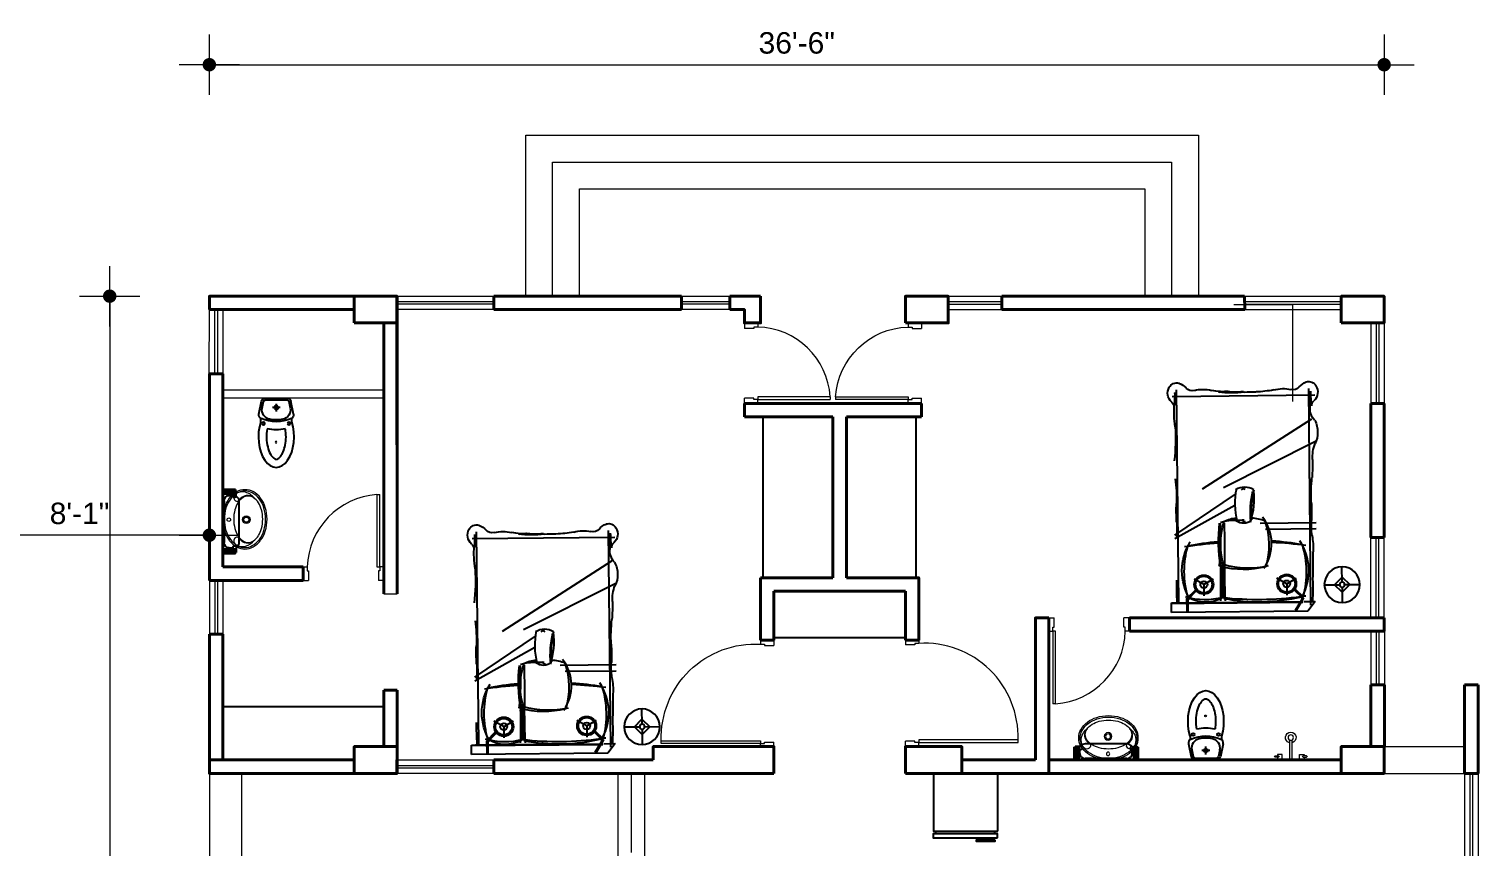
# Model space of a CAD drawing. Header units: feet. Extents: x -12602 to -9993, y 30446 to 32076.
# Drawn here: x -12004 to -11464, y 31141 to 31446 of the extents above; entities that cross this region are included whole.
import ezdxf

# ---------------------------------------------------------------- set-up
doc = ezdxf.new("R2010")
doc.units = ezdxf.units.FT
doc.layers.get('0').update_dxf_attribs({"lineweight": 30})
for name, color, linetype, lineweight in [('DIM', 140, 'Continuous', 20), ('Fixture-1', 22, 'Continuous', 18), ('Furniture', 28, 'Continuous', 25), ('GREEN', 72, 'Continuous', 18), ('LINE', 121, 'Continuous', 20), ('low wall', 126, 'Continuous', 20), ('RCC COL', 1, 'Continuous', 40), ('WALL', 7, 'Continuous', 30), ('WALL_1', 86, 'Continuous', 40)]:
    doc.layers.add(name, color=color, linetype=linetype, lineweight=lineweight)
doc.layers.add('FIXTURE', color=150, linetype='Continuous')
doc.layers.add('FUR', color=251, linetype='Continuous')
doc.styles.add('BABUL', font='arial.ttf', dxfattribs={"height": 8})
doc.dimstyles.new('GOURI', dxfattribs={"dimtxt": 8, "dimasz": 2, "dimexe": 0.18, "dimexo": 0.0625, "dimgap": 4, "dimtad": 1, "dimdec": 0, "dimlfac": -1, "dimzin": 3, "dimdsep": 46, "dimlunit": 4, "dimtxsty": 'BABUL', "dimblk": 'RANI', "dimcen": 0.09, "dimse1": 1, "dimse2": 1, "dimclrd": 256, "dimclre": 256, "dimclrt": 256, "dimadec": 0, "dimazin": 0, "dimtfac": 1, "dimtdec": 0, "dimtix": 1, "dimtmove": 0, "dimatfit": 0, "dimfxl": 1, "dimtolj": 1, "dimtzin": 0, "dimlwd": 15, "dimlwe": 5, "dimarcsym": 0})

# ---------------------------------------------------------------- blocks, each defined once
blk = doc.blocks.new('RANI')
at = {"layer": 'DIM'}
for p, q in [((0, 5.625), (0, -5.625)), ((-5.625, 0), (5.625, 0))]:
    blk.add_line(p, q, dxfattribs=at)
at = {"layer": 'DIM', "const_width": 1.25}
blk.add_lwpolyline([(-0.625, 0, 1), (0.625, 0, 1)], format="xyb", close=True, dxfattribs=at)
blk = doc.blocks.new('*D17')
at = {"layer": 'Defpoints', "color": 0, "transparency": 16777216}
for p in [(-11936.97, 31346.23), (-11974.12, 30758.13), (-11936.97, 30758.13)]:
    blk.add_point(p, dxfattribs=at)
at = {"layer": 'DIM', "lineweight": 15, "transparency": 16777216}
blk.add_line((-11974.12, 31344.23), (-11974.12, 30760.13), dxfattribs=at)
at = {"layer": 'DIM', "lineweight": 15, "transparency": 16777216, "xscale": 2, "yscale": 2, "zscale": 2}
for p, rotation in [((-11974.12, 31346.23), 90), ((-11974.12, 30758.13), 270)]:
    blk.add_blockref('RANI', p, dxfattribs=dict(at, rotation=rotation))
at = {"layer": 'DIM', "transparency": 16777216, "insert": (-11982.21, 31052.18), "char_height": 8, "attachment_point": 5, "rotation": 90, "style": 'BABUL'}
blk.add_mtext('\\A1;49\'-0"', dxfattribs=at)
blk = doc.blocks.new('*D19')
at = {"layer": 'Defpoints', "color": 0, "transparency": 16777216}
for p in [(-12033.76, 31257.07), (-12033.76, 31257.07), (-11936.97, 31257.07)]:
    blk.add_point(p, dxfattribs=at)
at = {"layer": 'LINE', "lineweight": 15, "transparency": 16777216}
blk.add_line((-11938.97, 31257.07), (-12031.76, 31257.07), dxfattribs=at)
at = {"layer": 'LINE', "lineweight": 15, "transparency": 16777216, "xscale": 2, "yscale": 2, "zscale": 2, "rotation": 180}
blk.add_blockref('RANI', (-12033.76, 31257.07), dxfattribs=at)
at = {"layer": 'LINE', "lineweight": 15, "transparency": 16777216, "xscale": 2, "yscale": 2, "zscale": 2}
blk.add_blockref('RANI', (-11936.97, 31257.07), dxfattribs=at)
at = {"layer": 'LINE', "transparency": 16777216, "insert": (-11985.37, 31265.16), "char_height": 8, "attachment_point": 5, "style": 'BABUL'}
blk.add_mtext('\\A1;8\'-1"', dxfattribs=at)
blk = doc.blocks.new('*D21')
at = {"layer": 'Defpoints', "color": 0, "transparency": 16777216}
for p in [(-11498.97, 31432.56), (-11936.97, 31346.23), (-11498.97, 31336.23)]:
    blk.add_point(p, dxfattribs=at)
at = {"layer": 'DIM', "lineweight": 15, "transparency": 16777216}
blk.add_line((-11934.97, 31432.56), (-11500.97, 31432.56), dxfattribs=at)
at = {"layer": 'DIM', "lineweight": 15, "transparency": 16777216, "xscale": 2, "yscale": 2, "zscale": 2, "rotation": 180}
blk.add_blockref('RANI', (-11936.97, 31432.56), dxfattribs=at)
at = {"layer": 'DIM', "lineweight": 15, "transparency": 16777216, "xscale": 2, "yscale": 2, "zscale": 2}
blk.add_blockref('RANI', (-11498.97, 31432.56), dxfattribs=at)
at = {"layer": 'DIM', "transparency": 16777216, "insert": (-11717.97, 31440.65), "char_height": 8, "attachment_point": 5, "style": 'BABUL'}
blk.add_mtext('\\A1;36\'-6"', dxfattribs=at)
blk = doc.blocks.new('A$C57130CE8')
at = {"color": 0}
for p, q in [((0, 30), (0, 28)), ((3.5, 28), (0, 28)), ((5, 28.5), (3.5, 28.5)), ((3.5, 28.5), (3.5, 28)), ((5, 30), (5, 28.5)), ((0, 0), (0, 2)), ((3.5, 2), (0, 2)), ((3.5, 1.5), (3.5, 2)), ((5, 1.5), (3.5, 1.5)), ((32, 2.5), (5, 2.5)), ((5, 2.5), (5, 1.5)), ((5, 0), (5, 1.5)), ((5, 1.5), (32, 1.5)), ((32, 2.5), (32, 1.5))]:
    blk.add_line(p, q, dxfattribs=at)
blk.add_arc((4.18, 0.63), 27.88, 3.8498, 88.312, dxfattribs=at)
blk = doc.blocks.new('A$C1EB656F2')
at = {"color": 0}
for p, q in [((38.5, 42), (37.5, 42)), ((37.5, 42), (37.5, 5)), ((38.5, 5), (38.5, 42)), ((0, 5), (1.5, 5)), ((1.5, 5), (1.5, 3.5)), ((1.5, 3.5), (2, 3.5)), ((2, 3.5), (2, 0)), ((37.5, 5), (38.5, 5)), ((38, 3.5), (38, 0)), ((38.5, 3.5), (38, 3.5)), ((40, 5), (38.5, 5)), ((38.5, 5), (38.5, 3.5)), ((0, 0), (2, 0)), ((40, 0), (38, 0))]:
    blk.add_line(p, q, dxfattribs=at)
blk.add_arc((36.4, 7.06), 34.96, 88.1894, 183.3802, dxfattribs=at)
blk = doc.blocks.new('A$C32F139EE')
at = {"layer": 'GREEN', "color": 0}
blk.add_blockref('A$C1EB656F2', (0, 0), dxfattribs=at)
blk = doc.blocks.new('Lamp - Table')
at = {"layer": 'Furniture', "linetype": 'Continuous'}
for p, q in [((0, 7), (0, 1)), ((-1, 0), (-7, 0)), ((1, 0), (7, 0)), ((0, -1), (0, -7))]:
    blk.add_line(p, q, dxfattribs=at)
blk.add_lwpolyline([(0, -3), (3, 0), (0, 3), (-3, 0)], close=True, dxfattribs=at)
for radius in [7, 1]:
    blk.add_circle((0, 0), radius, dxfattribs=at)
blk = doc.blocks.new('bd')
at = {"layer": 'Furniture'}
for p, q in [((-54328.1, 19673.9), (-54325.6, 19677.1)), ((-54326.64, 19675.1), (-54326.64, 19602.63)), ((-54325.6, 19677.1), (-54280.02, 19677.06)), ((-54321.8, 19676.7), (-54324.3, 19672.53)), ((-54321.4, 19676.7), (-54323.9, 19672.7)), ((-54285.6, 19676.66), (-54285.6, 19672.66)), ((-54285.2, 19676.66), (-54285.2, 19672.49)), ((-54280.02, 19677.06), (-54280.02, 19673.86)), ((-54324.3, 19673.9), (-54328.1, 19673.9)), ((-54324.3, 19672.53), (-54321.35, 19669.59)), ((-54280.02, 19674.08), (-54323.9, 19674.13)), ((-54281.4, 19673.86), (-54323.9, 19673.9)), ((-54280.02, 19673.86), (-54323.9, 19673.9)), ((-54323.9, 19672.7), (-54321.07, 19669.87)), ((-54318.61, 19667.68), (-54318.61, 19671.67)), ((-54318.61, 19667.68), (-54318.61, 19671.67)), ((-54290.89, 19667.63), (-54290.89, 19671.62)), ((-54290.89, 19667.63), (-54290.89, 19671.62)), ((-54285.6, 19672.66), (-54288.43, 19669.83)), ((-54285.2, 19672.49), (-54288.15, 19669.54)), ((-54282.49, 19673.86), (-54282.49, 19602.59)), ((-54318.43, 19668), (-54321.88, 19666)), ((-54318.43, 19668), (-54321.88, 19666)), ((-54318.8, 19668), (-54315.34, 19666)), ((-54318.8, 19668), (-54315.34, 19666)), ((-54290.7, 19667.95), (-54294.16, 19665.96)), ((-54290.7, 19667.95), (-54294.16, 19665.96)), ((-54291.07, 19667.95), (-54287.62, 19665.96)), ((-54291.07, 19667.95), (-54287.62, 19665.96)), ((-54281.39, 19651.16), (-54301.77, 19637.72)), ((-54281.39, 19652.36), (-54301.54, 19641.39)), ((-54311.66, 19649.51), (-54328.69, 19649.51)), ((-54309.93, 19647.48), (-54328.69, 19647.48)), ((-54297.81, 19635.46), (-54328.69, 19620.3)), ((-54290.78, 19635.85), (-54327.56, 19612.75)), ((-54280.98, 19604.78), (-54328.69, 19604.82))]:
    blk.add_line(p, q, dxfattribs=at)
at = {"layer": 'Furniture', "const_width": 0.107}
for points in [[(-54318.61, 19670.97), (-54318.61, 19671.62)], [(-54318.61, 19670.97), (-54318.61, 19671.62)], [(-54290.89, 19670.93), (-54290.89, 19671.57)], [(-54290.89, 19670.93), (-54290.89, 19671.57)], [(-54321.28, 19666.35), (-54321.84, 19666.03)], [(-54321.28, 19666.35), (-54321.84, 19666.03)], [(-54315.95, 19666.35), (-54315.38, 19666.03)], [(-54315.95, 19666.35), (-54315.38, 19666.03)], [(-54293.55, 19666.31), (-54294.12, 19665.98)], [(-54293.55, 19666.31), (-54294.12, 19665.98)], [(-54288.22, 19666.31), (-54287.66, 19665.98)], [(-54288.22, 19666.31), (-54287.66, 19665.98)]]:
    blk.add_lwpolyline(points, dxfattribs=at)
at = {"layer": 'Furniture'}
for centre, radius in [((-54318.61, 19667.89), 3.2), ((-54318.61, 19667.89), 2.77), ((-54318.61, 19667.89), 2.77), ((-54290.89, 19667.85), 3.2), ((-54290.89, 19667.85), 2.77), ((-54290.89, 19667.85), 2.77), ((-54318.61, 19667.89), 1.17), ((-54318.61, 19667.89), 1.17), ((-54290.89, 19667.85), 1.17), ((-54290.89, 19667.85), 1.17)]:
    blk.add_circle(centre, radius, dxfattribs=at)
for centre, radius, start, end in [((-54284.01, 19639.22), 24.02, 160.7609, 186.7163), ((-54336.9, 19643.65), 29.92, 345.7922, 5.1008), ((-54336.51, 19644.22), 29.92, 345.7922, 5.1008), ((-54304.43, 19643.12), 4.25, 52.5249, 128.1193), ((-54304.91, 19645.6), 1.34, 25.6644, 97.9411), ((-54300.22, 19280.88), 365.51, 89.8562, 90.6822), ((-54325.11, 19641.04), 23.58, 347.452, 13.8992), ((-54304.8, 19641.33), 5.91, 238.3466, 300.0372), ((-54304.37, 19637.07), 1.09, 230.3987, 310.8105)]:
    blk.add_arc(centre, radius, start, end, dxfattribs=at)
at = {"layer": 'Furniture', "extrusion": (0, 0, -1)}
for centre, major_axis, ratio, start_param, end_param in [((-54197.95, 19668.45), (-129.36, 0), 0.909091, -0.017655, 0.044623), ((-54230.91, 19663.98), (-2.55, 72.16), 0.917096, -1.564914, -1.419283), ((-54291.18, 19602.7), (0.34, -70.27), 0.550992, 2.994676, 3.318334), ((-54291.87, 19616.54), (-0.38, -57.25), 0.436171, 2.930942, 3.382652), ((-54003.87, 19663.76), (0.61, 326.8), 0.895379, 4.705786, 4.739949), ((-54300.72, 19663.26), (-1.04, -17.52), 0.974542, 4.084557, 5.242123), ((-54313.53, 19664.1), (5.01, -29.82), 0.962214, 4.604968, 5.184519), ((-54411.17, 19668.4), (129.36, 0), 0.909091, -0.044623, 0.017655), ((-53385.96, 19643.85), (-941.65, 0), 0.909091, 0.015632, 0.026313), ((-54230.59, 19641.55), (67.28, -20.12), 0.025328, 2.977642, 3.305549), ((-54005.33, 19653.58), (-206.91, 206.91), 1, 5.476588, 5.527445), ((-54325.71, 19654.6), (29.12, 0), 0.909091, -0.280538, 0.299165), ((-54289.81, 19717.76), (-7.19, -56.92), 0.081029, -0.185951, 0.185979), ((-54230.37, 19653.8), (66.23, 0), 0.909091, 3.034778, 3.273423), ((-54301.88, 19655.62), (-25.69, 0), 0.909091, -0.166385, 0.069173), ((-54362.48, 19648.61), (35.44, 0), 0.909091, -0.09759, 0.056165), ((-54302.54, 19760.14), (-120.03, -4.23), 0.885695, 4.593133, 4.687946), ((-54301.66, 19711.97), (-73.57, -3.02), 0.798014, 4.526421, 4.665729), ((-54246.64, 19648.57), (-35.44, 0), 0.909091, -0.056165, 0.09759), ((-54260.62, 19643.72), (66.56, 0), 0.909091, 3.090587, 3.192598), ((-54312.02, 19752.14), (12.6, -105.63), 0.406267, -0.063191, 0.063191), ((-54315.06, 19702.82), (15.25, -56.8), 0.384199, -0.091435, 0.097241), ((-54348.5, 19643.67), (66.56, 0), 0.909091, -0.051006, 0.051006), ((-54384.66, 19638.48), (-57.62, 0), 0.909091, 3.100436, 3.258003), ((-54224.46, 19638.43), (-57.62, 0), 0.909091, -0.11641, 0.041157), ((-54227.56, 19625.99), (100.13, 0), 0.909091, 3.145965, 3.211951), ((-54343.3, 19625.81), (-15.63, 0), 0.909091, 3.100961, 3.480076), ((-54198.33, 19618.14), (-83.6, 0), 0.909091, -0.04191, 0.108229), ((-54321.03, 19617.61), (-8.45, 0), 0.909091, -0.046237, 0.470419), ((-54320.23, 19616.96), (9.24, 0), 0.909091, 2.68558, 3.177142), ((-54333.38, 19609.51), (6.37, 0), 0.909091, -0.703767, 0.155691), ((-54327.58, 19610.01), (46.05, 0), 0.909091, -0.118524, 0.06202), ((-54330.01, 19608.33), (-2.41, 0), 0.909091, 3.116383, 3.948694), ((-54380.7, 19602.21), (-53.21, -5.17), 0.858987, 3.119458, 3.225451), ((-54349.62, 19606.82), (22.61, 0), 0.909091, -0.087346, 0.161095), ((-54268.4, 19604.88), (13.51, 0), 0.909091, 3.027898, 3.349516), ((-54228.42, 19602.16), (53.21, -5.17), 0.858987, 3.057735, 3.163727), ((-54279.11, 19608.29), (2.41, 0), 0.909091, 2.334491, 3.166802), ((-54325, 19603.79), (4.66, 0), 0.909091, 2.640312, 3.913305), ((-54328.27, 19605.49), (-6.09, 0), 0.909091, 3.805586, 4.29864), ((-54321.52, 19600.87), (2.36, 0), 0.909091, 3.737371, 5.057422), ((-54318.03, 19612.01), (-10.38, 0), 0.909091, 4.412528, 4.974211), ((-54307.45, 19566.31), (41.05, 0), 0.909091, 4.528157, 4.67386), ((-54337.89, 19580.04), (-28.97, -23.58), 0.018349, 3.067731, 3.215453), ((-54307.89, 19636.01), (35.76, 0), 0.909091, 1.493023, 1.60089), ((-54301.34, 19560.38), (-0.83, -43.44), 0.893463, 3.022971, 3.246326), ((-54302.03, 19580.31), (25.64, 0), 0.909091, 4.600851, 4.787879), ((-54302.24, 19561.21), (0.26, -42.36), 0.899888, 3.078915, 3.173409), ((-54298.58, 19646.7), (-0.5, -43.45), 0.453266, -0.111224, 0.112131), ((-54301.67, 19566.26), (-41.05, 0), 0.909091, 1.609325, 1.755028), ((-54302.76, 19598.56), (-6.01, -4.84), 0.211323, 3.035973, 3.249879), ((-54290.59, 19598.56), (6.01, -4.84), 0.211323, 3.033306, 3.247212), ((-54291.09, 19611.97), (10.38, 0), 0.909091, 1.308974, 1.870658), ((-54287.6, 19600.83), (-2.36, 0), 0.909091, 1.225764, 2.545814), ((-54280.85, 19605.44), (6.09, 0), 0.909091, 1.984545, 2.477599), ((-54284.13, 19603.74), (-4.66, 0), 0.909091, 2.36988, 3.642873), ((-54326.62, 19602.78), (-2.72, 0), 0.909091, 4.414668, 5.852872), ((-54282.51, 19602.74), (-2.72, 0), 0.909091, 3.571906, 5.01011)]:
    blk.add_ellipse(centre, major_axis=major_axis, ratio=ratio, start_param=start_param, end_param=end_param, dxfattribs=at)
at = {"layer": 'Furniture'}
for centre, major_axis, ratio, start_param, end_param in [((-54308.94, 19663.3), (-1.04, 17.52), 0.974542, 0.991977, 2.100531), ((-54296.14, 19664.14), (5.01, 29.82), 0.962214, 1.463375, 2.042926), ((-54310.34, 19602.71), (111.28, 4.71), 0.630179, 1.665643, 1.675911), ((-54311.03, 19616.52), (76.99, 8.99), 0.734805, 1.653007, 1.655556), ((-54308.94, 19663.3), (-1.04, 17.52), 0.974542, 0.942965, 0.968169), ((-54313.69, 19616.52), (50.5, 32.86), 0.929027, 0.750366, 1.193217), ((-54313.3, 19602.71), (84.99, 8.56), 0.82079, 1.297314, 1.606057), ((-54590.42, 19663.76), (-0.61, 326.8), 0.895379, 4.705786, 4.739949), ((-54363.38, 19663.98), (2.55, 72.16), 0.917096, -1.564914, -1.419283), ((-54296.59, 19654.2), (-17.1, 0), 0.909091, -0.567058, 0.590508), ((-54283.79, 19654.64), (29.12, 0), 0.909091, 2.861055, 3.440757), ((-54307.94, 19592.2), (3.14, 70.16), 0.663867, -0.160382, 0.167526), ((-54305.14, 19605.47), (1.15, 57.36), 0.722935, -0.183652, 0.188278), ((-54589.13, 19653.58), (-206.91, 206.91), 1, 3.905833, 3.956649), ((-54362.09, 19653.8), (66.23, 0), 0.909091, -0.106664, 0.13183), ((-54307.13, 19760.18), (-120.03, 4.23), 0.885695, 1.451541, 1.546354), ((-54308, 19712.01), (-73.57, 3.02), 0.798014, 1.384828, 1.524136), ((-54295.55, 19703.29), (14.02, 57.13), 0.481165, 3.065403, 3.229166)]:
    blk.add_ellipse(centre, major_axis=major_axis, ratio=ratio, start_param=start_param, end_param=end_param, dxfattribs=at)
at = {"layer": 'Furniture', "xscale": -0.8499999999985448, "yscale": 0.8499999999985448, "zscale": 0.85, "rotation": 270}
blk.add_blockref('Lamp - Table', (-54337.12, 19668.36), dxfattribs=at)
blk = doc.blocks.new('ghggjhgjhhhhh')
at = {"layer": 'Fixture-1', "linetype": 'Continuous'}
for major_axis, start_param, end_param in [((4.4, -4.4), 2.356194, 2.864561), ((-4.4, -4.4), 3.418624, 3.926991)]:
    blk.add_ellipse((1.48, 5.08), major_axis=major_axis, ratio=1, start_param=start_param, end_param=end_param, dxfattribs=at)
at = {"layer": 'Fixture-1', "linetype": 'Continuous', "extrusion": (0, 0, -1)}
for centre, major_axis, start_param, end_param in [((4.86, 1.19), (8.13, 8.13), 4.225689, 4.566231), ((4.86, 1.19), (7.73, 7.73), 4.225689, 4.566231), ((4.51, 1.25), (6.73, 6.73), 4.180478, 4.485897), ((2.79, 2.72), (6.31, 6.31), 4.566231, 4.989421), ((2.79, 2.72), (5.91, 5.91), 4.566231, 4.989421), ((1.9, 2.89), (-4.56, 4.56), 6.056693, 6.483617), ((2.57, 4.78), (3.97, 3.97), 4.533865, 5.257317), ((0.51, 5.52), (-2.51, 2.51), 6.262957, 8.154579), ((0.26, 5.36), (2.46, 2.46), -1.370365, -0.785398), ((1.48, 5.08), (-4, 4), 0.277032, 0.785398), ((0.26, 5.36), (-2.46, 2.46), 0.785398, 1.370365), ((2.37, 5.83), (-3.22, 3.22), 0.531261, 1.440514), ((1.48, 5.08), (4, 4), -0.785398, -0.277032), ((-1.37, 2.89), (4.56, 4.56), -0.200432, 0.226492), ((4.4, 8.11), (0.847, 0.847), 1.399731, 3.037142), ((-3.98, 1.25), (-6.73, 6.73), 1.797289, 2.102707), ((0.16, 2.72), (5.91, 5.91), -0.277032, 0.146158), ((0.16, 2.72), (6.31, 6.31), -0.277032, 0.146158), ((4.14, 8.29), (-1.08, 1.08), 1.505156, 2.970527), ((-1.91, 1.19), (-7.73, 7.73), 1.716955, 2.057496), ((-1.91, 1.19), (8.13, 8.13), 0.146158, 0.486699), ((8.12, 0.18), (10.54, 10.54), 3.926991, 4.225689), ((8.12, 0.18), (-10.54, 10.54), 5.199088, 5.497787), ((8.12, 0.18), (10.15, 10.15), 3.926991, 4.225689), ((8.12, 0.18), (10.15, 10.15), 3.628292, 3.926991), ((8.64, 0.18), (9.75, 9.75), 3.926991, 4.180478), ((8.64, 0.18), (-9.75, 9.75), 5.2443, 5.497787), ((0.95, 0.02), (-1, 1), 4.712389, 10.995574), ((0.95, 0.02), (-0.671, 0.671), 4.712389, 10.995574), ((-8.12, 0.18), (-9.75, 9.75), 2.102707, 2.356194), ((-8.12, 0.18), (9.75, 9.75), 0.785398, 1.038886), ((7.48, 0.02), (-0.451, 0.451), 4.712389, 10.995574), ((-5.17, 0.18), (10.15, 10.15), 0.486699, 0.785398), ((-5.17, 0.18), (-10.15, 10.15), 2.356194, 2.654893), ((-5.17, 0.18), (-10.54, 10.54), 2.057496, 2.356194), ((-5.17, 0.18), (10.54, 10.54), 0.785398, 1.084097), ((4.86, -0.82), (-8.13, 8.13), 4.858547, 5.199088), ((4.86, -0.82), (-7.73, 7.73), 4.858547, 5.199088), ((4.51, -0.89), (-6.73, 6.73), 4.938881, 5.2443), ((-3.98, -0.89), (6.73, 6.73), 1.038886, 1.344304), ((-1.91, -0.82), (-7.73, 7.73), 2.654893, 2.995434), ((-1.91, -0.82), (8.13, 8.13), 1.084097, 1.424638), ((2.79, -2.36), (6.31, 6.31), 2.864561, 3.287751), ((2.79, -2.36), (5.91, 5.91), 2.864561, 3.287751), ((1.9, -2.52), (4.56, 4.56), 2.941161, 3.368085), ((0.51, -5.17), (-2.5, 2.5), 2.839983, 4.733183), ((2.56, -4.43), (3.96, 3.96), 2.596934, 3.321276), ((0.26, -4.99), (2.46, 2.46), 2.356194, 2.941161), ((1.48, -4.72), (4.4, 4.4), 2.356194, 2.864561), ((1.48, -4.72), (4, 4), 2.356194, 2.864561), ((0.26, -4.99), (2.46, 2.46), 1.771228, 2.356194), ((2.37, -5.47), (-3.22, 3.22), 3.271875, 4.181128), ((1.48, -4.72), (-4, 4), 3.418624, 3.926991), ((1.48, -4.72), (-4.4, 4.4), 3.418624, 3.926991), ((-1.37, -2.52), (-4.56, 4.56), 2.9151, 3.342024), ((4.4, -7.74), (-0.847, 0.847), 0.104451, 1.741862), ((0.16, -2.36), (5.91, 5.91), 1.424638, 1.847828), ((0.16, -2.36), (6.31, 6.31), 1.424638, 1.847828), ((4.14, -7.93), (-1.08, 1.08), 1.741862, 3.207233)]:
    blk.add_ellipse(centre, major_axis=major_axis, ratio=1, start_param=start_param, end_param=end_param, dxfattribs=at)
blk = doc.blocks.new('gl. shelf.plan')
at = {"layer": 'FIXTURE'}
for p, q in [((-24.01, -4.79), (-24.01, 0)), ((-24.01, 0), (-22.21, 0)), ((-22.21, -4.79), (-22.21, 0)), ((-1.8, -4.79), (-1.8, 0)), ((0, 0), (-1.8, 0)), ((0, -4.79), (0, 0)), ((-24.01, -2.33), (-22.21, -2.33)), ((-24.01, -2.43), (-22.21, -2.43)), ((-24.01, -4.79), (-22.21, -4.79)), ((-23.54, -4.79), (-23.54, -5)), ((-22.54, -5), (-23.54, -5)), ((-22.54, -4.79), (-22.54, -5)), ((-21.54, -5), (-22.54, -5)), ((-22.21, -3.91), (-21.54, -3.91)), ((-21.04, -4.41), (-21.04, -4.5)), ((-1.8, -3.91), (-2.47, -3.91)), ((-2.47, -5), (-1.47, -5)), ((0, -2.33), (-1.8, -2.33)), ((0, -2.43), (-1.8, -2.43)), ((0, -4.79), (-1.8, -4.79)), ((-1.47, -4.79), (-1.47, -5)), ((-1.47, -5), (-0.47, -5)), ((-0.47, -4.79), (-0.47, -5))]:
    blk.add_line(p, q, dxfattribs=at)
at = {"layer": 'FIXTURE', "lineweight": 0}
for p, q in [((-23.95, -2.33), (-23.95, 0)), ((-23.86, -2.33), (-23.86, 0)), ((-23.74, -2.33), (-23.74, 0)), ((-23.53, -2.33), (-23.53, 0)), ((-23.1, -2.33), (-23.1, 0)), ((-22.76, -2.33), (-22.76, 0)), ((-22.54, -2.33), (-22.54, 0)), ((-22.36, -2.33), (-22.36, 0)), ((-22.26, -2.33), (-22.26, 0)), ((-1.74, -2.33), (-1.74, 0)), ((-1.65, -2.33), (-1.65, 0)), ((-1.46, -2.33), (-1.46, 0)), ((-1.25, -2.33), (-1.25, 0)), ((-0.91, -2.33), (-0.91, 0)), ((-0.48, -2.33), (-0.48, 0)), ((-0.27, -2.33), (-0.27, 0)), ((-0.15, -2.33), (-0.15, 0)), ((-0.06, -2.33), (-0.06, 0)), ((-23.95, -4.79), (-23.95, -2.43)), ((-23.86, -4.79), (-23.86, -2.43)), ((-23.74, -4.79), (-23.74, -2.43)), ((-23.53, -4.79), (-23.53, -2.43)), ((-23.1, -4.79), (-23.1, -2.43)), ((-22.76, -4.79), (-22.76, -2.43)), ((-22.54, -4.79), (-22.54, -2.43)), ((-22.36, -4.79), (-22.36, -2.43)), ((-22.26, -4.79), (-22.26, -2.43)), ((-1.74, -4.79), (-1.74, -2.43)), ((-1.65, -4.79), (-1.65, -2.43)), ((-1.46, -4.79), (-1.46, -2.43)), ((-1.25, -4.79), (-1.25, -2.43)), ((-0.91, -4.79), (-0.91, -2.43)), ((-0.48, -4.79), (-0.48, -2.43)), ((-0.27, -4.79), (-0.27, -2.43)), ((-0.15, -4.79), (-0.15, -2.43)), ((-0.06, -4.79), (-0.06, -2.43))]:
    blk.add_line(p, q, dxfattribs=at)
at = {"layer": 'FIXTURE', "color": 250}
for p, q in [((-21.79, -2.41), (-21.79, -3.91)), ((-19.79, -0.5), (-4.22, -0.5)), ((-2.22, -2.43), (-2.22, -3.91)), ((-19.79, -6), (-4.22, -6))]:
    blk.add_line(p, q, dxfattribs=at)
for centre, start, end in [((-19.79, -2.5), 90, 177.5579), ((-19.79, -4), 209.9896, 270), ((-4.22, -2.5), 2.4421, 90), ((-4.22, -4), 270, 330.0104)]:
    blk.add_arc(centre, 2, start, end, dxfattribs=at)
at = {"layer": 'FIXTURE'}
for centre, start, end in [((-21.54, -4.41), 0, 90), ((-21.54, -4.5), 270, 0), ((-2.47, -4.41), 90, 180), ((-2.47, -4.5), 180, 270)]:
    blk.add_arc(centre, 0.5, start, end, dxfattribs=at)
blk = doc.blocks.new('T.FIX')
at = {"layer": 'Fixture-1', "linetype": 'Continuous'}
for p, q in [((13985.52, 2856.8, 1.18), (13984.32, 2856.8, 1.18)), ((13984.32, 2856.3, 1.18), (13985.52, 2856.3, 1.18)), ((13985.15, 2857.89, 1.18), (13986.9, 2857.89, 1.18)), ((13989.65, 2850.39, 1.18), (13989.65, 2857.89, 1.18)), ((13990.65, 2857.89, 1.18), (13989.65, 2857.89, 1.18)), ((13990.65, 2857.89, 1.18), (13990.65, 2850.39, 1.18)), ((13995.15, 2857.89, 1.18), (13993.4, 2857.89, 1.18)), ((13994.78, 2856.8, 1.18), (13995.98, 2856.8, 1.18)), ((13995.98, 2856.3, 1.18), (13994.78, 2856.3, 1.18))]:
    blk.add_line(p, q, dxfattribs=at)
at = {"layer": 'Fixture-1', "linetype": 'Continuous', "elevation": 1.18}
for points in [[(13985.15, 2856.8), (13985.15, 2857.89), (13986.9, 2857.89), (13986.9, 2855.89), (13985.15, 2855.89), (13985.15, 2856.3)], [(13995.15, 2856.8), (13995.15, 2857.89), (13993.4, 2857.89), (13993.4, 2855.89), (13995.15, 2855.89), (13995.15, 2856.3)]]:
    blk.add_lwpolyline(points, dxfattribs=at)
at = {"layer": 'Fixture-1', "linetype": 'Continuous'}
blk.add_circle((13990.15, 2849.52, 1.18), 1, dxfattribs=at)
for centre, radius, start, end in [((13984.32, 2856.55, 1.18), 0.25, 90, 270), ((13985.52, 2856.55, 1.18), 0.25, 270, 90), ((13994.78, 2856.55, 1.18), 0.25, 90, 270), ((13995.98, 2856.55, 1.18), 0.25, 270, 90), ((13990.15, 2849.52, 1.18), 2, 104.4775, 75.5225)]:
    blk.add_arc(centre, radius, start, end, dxfattribs=at)
blk = doc.blocks.new('freeze.3')
at = {"layer": 'FUR'}
for points in [[(-237398.35, 8965.56), (-237419.91, 8965.55), (-237419.91, 8989.49), (-237398.35, 8989.56)], [(-237395.85, 8965.67), (-237397.35, 8965.67), (-237397.35, 8989.67), (-237395.85, 8989.67)], [(-237395.14, 8966.66), (-237394.48, 8966.66), (-237394.48, 8973.43), (-237395.14, 8973.43)], [(-237395.14, 8966.66), (-237394.47, 8966.66), (-237394.47, 8973.43), (-237395.14, 8973.43)]]:
    blk.add_lwpolyline(points, close=True, dxfattribs=at)
for points in [[(-237397.35, 8988.67), (-237398.35, 8988.67)], [(-237395.14, 8972.92), (-237395.85, 8972.92)], [(-237395.14, 8972.92), (-237395.85, 8972.92)], [(-237395.14, 8972.42), (-237395.85, 8972.42)], [(-237395.14, 8972.42), (-237395.85, 8972.42)], [(-237397.35, 8966.67), (-237398.35, 8966.67)], [(-237395.14, 8967.64), (-237395.85, 8967.64)], [(-237395.14, 8967.64), (-237395.85, 8967.64)], [(-237395.14, 8967.14), (-237395.85, 8967.14)], [(-237395.14, 8967.14), (-237395.85, 8967.14)]]:
    blk.add_lwpolyline(points, dxfattribs=at)
blk = doc.blocks.new('A$C54C74D52')
at = {"layer": 'FIXTURE'}
for p, q in [((0.2, 6.06), (1.19, 1.14)), ((0.85, 8.86), (0.85, 7.54)), ((13.07, 6.06), (12.09, 1.14)), ((12.43, 8.86), (12.43, 7.54)), ((1.39, 3.74), (1.88, 1.28)), ((2.58, 0.71), (10.7, 0.71)), ((2.58, 0), (10.7, 0)), ((8.1, 3.56), (5.18, 3.56)), ((6.64, 2.1), (6.64, 5.02)), ((11.89, 3.74), (11.4, 1.28))]:
    blk.add_line(p, q, dxfattribs=at)
for centre, radius in [((1.89, 9.48), 0.496), ((11.39, 9.48), 0.496), ((6.64, 3.56), 0.71)]:
    blk.add_circle(centre, radius, dxfattribs=at)
for centre, radius, start, end in [((6.64, -4.66), 16.52, 78.2082, 101.7923), ((1.59, 6.34), 1.42, 114.6256, 191.2679), ((6.64, -4.66), 13.52, 65.3744, 114.6256), ((4.86, 4.43), 3.54, 101.0341, 191.2679), ((6.64, -4.66), 12.81, 78.9659, 101.0341), ((8.41, 4.43), 3.54, 348.7321, 78.9659), ((11.68, 6.34), 1.42, 348.7321, 65.3744), ((2.58, 1.42), 1.42, 191.2679, 270), ((2.58, 1.42), 0.709, 191.2679, 270), ((10.7, 1.42), 0.709, 270, 348.7321), ((10.7, 1.42), 1.42, 270, 348.7321)]:
    blk.add_arc(centre, radius, start, end, dxfattribs=at)
at = {"layer": 'FIXTURE', "extrusion": (0, 0, -1)}
blk.add_ellipse((6.64, 14.45), major_axis=(0, 11.42), ratio=0.581883, start_param=4.200734, end_param=8.365637, dxfattribs=at)
at = {"layer": 'FIXTURE'}
blk.add_open_spline([(3.26, 11.51), (3.26, 11.52), (3.26, 11.54), (3.06, 12.63), (2.97, 13.79), (3.04, 16.09), (3.19, 17.22), (3.7, 19.26), (4.06, 20.17), (4.74, 21.39), (5.04, 21.79), (5.6, 22.39), (5.86, 22.59), (6.23, 22.79), (6.36, 22.83), (6.57, 22.87), (6.66, 22.87), (6.86, 22.84), (6.98, 22.81), (7.28, 22.67), (7.46, 22.55), (7.86, 22.21), (8.08, 21.97), (8.53, 21.38), (8.75, 21.02), (9.31, 19.93), (9.61, 19.11), (10.06, 17.3), (10.21, 16.31), (10.31, 14.28), (10.27, 13.25), (10.1, 12.01), (10.06, 11.76), (10.02, 11.51)], degree=3, knots=[4.401759, 4.401759, 4.401759, 4.401759, 4.406825, 4.406825, 4.763145, 4.763145, 5.119465, 5.119465, 5.475785, 5.475785, 5.726371, 5.726371, 5.976956, 5.976956, 6.169898, 6.169898, 6.362839, 6.362839, 6.555781, 6.555781, 6.748723, 6.748723, 6.941665, 6.941665, 7.134607, 7.134607, 7.450538, 7.450538, 7.766469, 7.766469, 8.0824, 8.0824, 8.164613, 8.164613, 8.164613, 8.164613], dxfattribs=at)
at = {"layer": 'GREEN', "color": 0}
blk.add_circle((6.55, 16.44), 0.336, dxfattribs=at)

msp = doc.modelspace()

# ---------------------------------------------------------------- linework, layer by layer
at = {"layer": 'FUR'}
msp.add_line((-11931.97, 31193.23), (-11871.97, 31193.23), dxfattribs=at)
for points in [[(-11730.47, 31241.23), (-11730.47, 31301.23)], [(-11673.47, 31241.23), (-11673.47, 31301.23)], [(-11726.47, 31218.91), (-11677.47, 31218.91)]]:
    msp.add_lwpolyline(points, dxfattribs=at)
at = {"layer": 'LINE'}
for p, q in [((-11503.97, 31336.23), (-11503.97, 31306.23)), ((-11501.97, 31336.23), (-11501.97, 31306.23)), ((-11500.97, 31336.23), (-11500.97, 31306.23)), ((-11498.97, 31336.23), (-11498.97, 31306.23)), ((-11503.97, 31226.23), (-11503.97, 31256.23)), ((-11501.97, 31226.23), (-11501.97, 31256.23)), ((-11500.97, 31226.23), (-11500.97, 31256.23)), ((-11498.97, 31226.23), (-11498.97, 31256.23))]:
    msp.add_line(p, q, dxfattribs=at)
for points in [[(-11867.06, 31346.23), (-11830.97, 31346.23)], [(-11760.97, 31346.23), (-11742.97, 31346.23)], [(-11661.47, 31346.23), (-11641.47, 31346.23)], [(-11550.98, 31346.22), (-11514.97, 31346.23)], [(-11936.98, 31317.23), (-11936.97, 31341.23)], [(-11934.98, 31317.23), (-11934.97, 31341.23)], [(-11933.97, 31341.23), (-11933.96, 31317.23)], [(-11931.97, 31341.23), (-11931.96, 31317.23)], [(-11867.06, 31344.23), (-11830.97, 31344.23)], [(-11830.97, 31343.23), (-11867.05, 31343.22)], [(-11830.97, 31341.23), (-11867.05, 31341.22)], [(-11760.97, 31344.23), (-11742.97, 31344.23)], [(-11742.97, 31343.23), (-11760.97, 31343.22)], [(-11742.97, 31341.23), (-11760.97, 31341.22)], [(-11661.47, 31344.23), (-11641.47, 31344.23)], [(-11661.47, 31343.23), (-11641.47, 31343.23)], [(-11661.47, 31341.23), (-11641.47, 31341.23)], [(-11532.97, 31306.99), (-11532.97, 31342.99), (-11555.06, 31342.99)], [(-11550.98, 31344.22), (-11514.97, 31344.23)], [(-11550.97, 31343.22), (-11514.97, 31343.23)], [(-11550.97, 31341.22), (-11514.97, 31341.23)], [(-11936.97, 31240.13), (-11936.97, 31220.13)], [(-11934.97, 31240.13), (-11934.97, 31220.13)], [(-11933.97, 31240.13), (-11933.97, 31220.13)], [(-11931.97, 31240.13), (-11931.97, 31220.13)], [(-11871.97, 31235.23), (-11866.97, 31235.23)], [(-11503.89, 31221.23), (-11503.89, 31201.23)], [(-11501.89, 31221.23), (-11501.89, 31201.23)], [(-11500.89, 31221.23), (-11500.89, 31201.23)], [(-11498.89, 31221.23), (-11498.89, 31201.23)], [(-11867.06, 31173.23), (-11830.97, 31173.23)], [(-11867.06, 31171.23), (-11830.97, 31171.23)], [(-11830.97, 31170.23), (-11867.05, 31170.22)], [(-11830.97, 31168.23), (-11867.05, 31168.22)], [(-11784.59, 31128.17), (-11784.59, 31168.23)], [(-11779.59, 31138.73), (-11779.59, 31168.23)], [(-11774.59, 31128.17), (-11774.59, 31168.23)], [(-11468.97, 31168.23), (-11468.97, 31132.23)], [(-11466.97, 31168.23), (-11466.97, 31132.23)], [(-11465.97, 31168.23), (-11465.97, 31132.23)], [(-11463.97, 31168.23), (-11463.97, 31132.23)]]:
    msp.add_lwpolyline(points, dxfattribs=at)
at = {"layer": 'low wall'}
for p, q in [((-11936.97, 31168.23), (-11936.97, 30758.13)), ((-11924.97, 31168.23), (-11924.97, 30770.13))]:
    msp.add_line(p, q, dxfattribs=at)
for points in [[(-11819.01, 31346.23), (-11819.01, 31406.23), (-11568.22, 31406.23), (-11568.22, 31346.23)], [(-11809.01, 31346.23), (-11809.01, 31396.23), (-11578.22, 31396.23), (-11578.22, 31346.23)], [(-11799.01, 31346.23), (-11799.01, 31386.23), (-11588.22, 31386.23), (-11588.22, 31346.23)], [(-11871.97, 31311.23), (-11931.97, 31311.23)], [(-11871.97, 31308.23), (-11931.97, 31308.23)], [(-11498.89, 31178.23), (-11468.97, 31178.23)], [(-11498.97, 31168.23), (-11468.97, 31168.23)]]:
    msp.add_lwpolyline(points, dxfattribs=at)
at = {"layer": 'RCC COL'}
for points in [[(-11882.97, 31336.23), (-11882.97, 31346.23), (-11866.97, 31346.23), (-11866.97, 31336.23)], [(-11677.47, 31336.23), (-11677.47, 31346.23), (-11661.47, 31346.23), (-11661.47, 31336.23)], [(-11514.97, 31336.23), (-11514.97, 31346.23), (-11498.97, 31346.23), (-11498.97, 31336.23)], [(-11882.97, 31168.23), (-11882.97, 31178.23), (-11866.97, 31178.23), (-11866.97, 31168.23)], [(-11677.47, 31168.23), (-11677.47, 31178.23), (-11656.47, 31178.23), (-11656.47, 31168.23)], [(-11514.97, 31168.23), (-11514.97, 31178.23), (-11498.97, 31178.23), (-11498.97, 31168.23)]]:
    msp.add_lwpolyline(points, close=True, dxfattribs=at)
at = {"layer": 'WALL_1'}
for p, q in [((-11867.06, 31346.23), (-11867, 31235.23)), ((-11830.97, 31346.23), (-11760.97, 31346.23)), ((-11641.47, 31346.23), (-11550.98, 31346.21)), ((-11503.97, 31346.23), (-11498.97, 31346.23)), ((-11866.97, 31235.23), (-11866.97, 31341.23)), ((-11830.97, 31341.23), (-11760.97, 31341.23)), ((-11742.97, 31341.23), (-11737.47, 31341.23)), ((-11641.47, 31341.23), (-11550.98, 31341.21)), ((-11641.47, 31341.23), (-11550.97, 31341.21)), ((-11871.97, 31235.23), (-11871.97, 31336.23)), ((-11503.97, 31336.23), (-11503.97, 31336.23)), ((-11498.97, 31336.23), (-11498.97, 31336.23)), ((-11671.47, 31306.23), (-11737.47, 31306.23)), ((-11503.97, 31306.23), (-11503.97, 31256.23)), ((-11498.97, 31306.23), (-11498.97, 31256.23)), ((-11704.47, 31301.23), (-11737.47, 31301.23)), ((-11671.47, 31301.23), (-11699.47, 31301.23)), ((-11677.47, 31236.23), (-11677.47, 31217.91)), ((-11623.97, 31226.23), (-11628.97, 31226.23)), ((-11623.97, 31221.23), (-11623.97, 31168.23)), ((-11498.97, 31226.23), (-11593.97, 31226.23)), ((-11498.97, 31221.23), (-11593.97, 31221.23)), ((-11931.97, 31220.13), (-11931.97, 31173.23)), ((-11503.89, 31201.23), (-11503.89, 31178.23)), ((-11468.97, 31201.23), (-11468.97, 31168.23)), ((-11871.97, 31178.23), (-11871.97, 31199.23)), ((-11866.98, 31199.23), (-11866.97, 31178.23)), ((-11866.97, 31178.23), (-11866.97, 31199.23)), ((-11936.97, 31173.23), (-11882.97, 31173.23)), ((-11830.97, 31173.23), (-11771.47, 31173.23)), ((-11677.47, 31173.23), (-11677.47, 31168.23)), ((-11628.97, 31173.23), (-11656.47, 31173.23)), ((-11514.97, 31173.23), (-11623.97, 31173.23)), ((-11830.97, 31168.23), (-11726.47, 31168.23)), ((-11623.97, 31168.23), (-11656.47, 31168.23)), ((-11514.97, 31168.23), (-11623.97, 31168.23))]:
    msp.add_line(p, q, dxfattribs=at)
for points in [[(-11867.06, 31346.23), (-11936.97, 31346.23), (-11936.97, 31341.23)], [(-11830.97, 31346.23), (-11830.97, 31341.23)], [(-11760.97, 31346.23), (-11760.97, 31341.23)], [(-11742.97, 31346.23), (-11742.97, 31341.23)], [(-11742.97, 31346.23), (-11731.47, 31346.23)], [(-11731.47, 31346.23), (-11731.47, 31336.23), (-11737.47, 31336.23), (-11737.47, 31341.23), (-11742.97, 31341.23)], [(-11731.47, 31341.23), (-11731.47, 31346.23)], [(-11641.47, 31341.23), (-11641.47, 31346.23)], [(-11550.98, 31346.22), (-11550.97, 31341.22)], [(-11514.97, 31341.23), (-11514.97, 31346.23)], [(-11931.97, 31341.23), (-11936.97, 31341.23)], [(-11882.97, 31341.23), (-11931.97, 31341.23)], [(-11503.97, 31336.23), (-11498.97, 31336.23)], [(-11936.97, 31317.23), (-11936.97, 31240.23)], [(-11931.97, 31317.23), (-11936.97, 31317.23)], [(-11931.97, 31317.23), (-11931.97, 31245.23)], [(-11737.47, 31301.23), (-11737.47, 31306.23)], [(-11671.47, 31301.23), (-11671.47, 31306.23)], [(-11503.97, 31306.23), (-11498.97, 31306.23)], [(-11704.47, 31241.23), (-11704.47, 31301.23)], [(-11699.47, 31241.23), (-11699.47, 31301.23)], [(-11503.97, 31256.23), (-11498.97, 31256.23)], [(-11931.97, 31245.23), (-11901.97, 31245.23)], [(-11901.97, 31245.23), (-11901.97, 31240.23)], [(-11936.97, 31240.23), (-11901.97, 31240.23)], [(-11731.47, 31241.23), (-11731.47, 31217.91)], [(-11731.47, 31241.23), (-11704.47, 31241.23)], [(-11699.47, 31241.23), (-11672.47, 31241.23), (-11672.47, 31217.91)], [(-11726.47, 31236.23), (-11726.47, 31217.91)], [(-11726.47, 31236.23), (-11677.47, 31236.23)], [(-11677.47, 31236.23), (-11677.47, 31217.91)], [(-11628.97, 31226.23), (-11628.97, 31226.23), (-11628.97, 31173.23)], [(-11628.97, 31173.23), (-11628.97, 31221.23)], [(-11623.97, 31173.23), (-11623.97, 31226.23)], [(-11593.97, 31221.23), (-11593.97, 31226.23)], [(-11498.97, 31226.23), (-11498.97, 31221.23)], [(-11936.97, 31220.13), (-11936.97, 31173.23)], [(-11931.97, 31220.13), (-11936.97, 31220.13)], [(-11731.47, 31217.91), (-11726.47, 31217.91)], [(-11677.47, 31217.91), (-11672.47, 31217.91)], [(-11503.89, 31201.23), (-11498.89, 31201.23)], [(-11498.89, 31201.23), (-11498.89, 31178.23)], [(-11468.97, 31201.23), (-11463.97, 31201.23)], [(-11463.97, 31201.23), (-11463.97, 31168.23)], [(-11871.97, 31199.23), (-11866.97, 31199.23)], [(-11871.97, 31178.23), (-11866.97, 31178.23)], [(-11726.47, 31173.23), (-11726.47, 31178.23), (-11771.47, 31178.23), (-11771.47, 31173.23)], [(-11936.97, 31173.23), (-11936.97, 31168.23), (-11882.97, 31168.23)], [(-11931.97, 31173.23), (-11936.97, 31173.23)], [(-11867.06, 31168.23), (-11867.06, 31173.23)], [(-11830.97, 31168.23), (-11830.97, 31173.23)], [(-11726.47, 31168.23), (-11726.47, 31173.23)], [(-11623.97, 31168.23), (-11623.97, 31173.23)], [(-11468.97, 31168.23), (-11463.97, 31168.23)]]:
    msp.add_lwpolyline(points, dxfattribs=at)

# ---------------------------------------------------------------- block references
at = {"color": 1, "xscale": -1, "rotation": 90}
msp.add_blockref('freeze.3', (-2677.48, -206251.68), dxfattribs=at)
at = {"layer": 'DIM', "xscale": 1.115119915556256, "yscale": 1.115119915556256, "zscale": 1.115119915556256, "rotation": 180.6064735504674}
for p in [(-72335.8, 52528.62), (-72596.81, 52475.62)]:
    msp.add_blockref('bd', p, dxfattribs=at)
at = {"layer": 'FIXTURE', "xscale": -1, "rotation": 90}
msp.add_blockref('gl. shelf.plan', (-11931.97, 31250.11), dxfattribs=at)
at = {"layer": 'FIXTURE', "rotation": 180}
msp.add_blockref('gl. shelf.plan', (-11614.65, 31173.23), dxfattribs=at)
at = {"layer": 'FUR', "xscale": -1, "rotation": 180}
msp.add_blockref('T.FIX', (-25523.93, 34031.12, -1.18), dxfattribs=at)
at = {"layer": 'GREEN', "color": 0}
for name, p in [('A$C57130CE8', (-11737.47, 31306.23)), ('A$C54C74D52', (-11572.09, 31173.23))]:
    msp.add_blockref(name, p, dxfattribs=at)
at = {"layer": 'GREEN', "color": 0, "xscale": -1}
msp.add_blockref('A$C57130CE8', (-11671.47, 31306.23), dxfattribs=at)
for name, p, rotation in [('A$C54C74D52', (-11918.67, 31308.23), 180), ('A$C32F139EE', (-11726.47, 31217.91), 90)]:
    msp.add_blockref(name, p, dxfattribs=dict(at, rotation=rotation))
at = {"layer": 'GREEN', "color": 0}
for name, p, rotation in [('A$C57130CE8', (-11871.97, 31240.23), 90), ('A$C57130CE8', (-11623.97, 31226.23), 270), ('A$C32F139EE', (-11677.47, 31218.23), 270)]:
    msp.add_blockref(name, p, dxfattribs=dict(at, rotation=rotation))
at = {"layer": 'WALL', "xscale": -1}
msp.add_blockref('ghggjhgjhhhhh', (-11922.23, 31262.84), dxfattribs=at)
at = {"layer": 'WALL', "rotation": 270}
msp.add_blockref('ghggjhgjhhhhh', (-11601.92, 31182.98), dxfattribs=at)

# ---------------------------------------------------------------- dimensions: what is measured, and where the dimension line sits
at = {"layer": 'DIM'}
dim = msp.add_linear_dim(base=(-11498.97, 31432.56), p1=(-11936.97, 31346.23), p2=(-11498.97, 31336.23), dimstyle='GOURI', dxfattribs=at)
dim.commit()
dim.dimension.update_dxf_attribs({"geometry": '*D21', "text_midpoint": (-11717.97, 31440.65)})
dim = msp.add_linear_dim(base=(-11974.12, 30758.13), p1=(-11936.97, 31346.23), p2=(-11936.97, 30758.13), angle=90, dimstyle='GOURI', dxfattribs=at)
dim.commit()
dim.dimension.update_dxf_attribs({"geometry": '*D17', "text_midpoint": (-11982.21, 31052.18)})
at = {"layer": 'LINE'}
dim = msp.add_linear_dim(base=(-12033.76, 31257.07), p1=(-11936.97, 31257.07), p2=(-12033.76, 31257.07), dimstyle='GOURI', override={"dimfxl": 60, "dimfxlon": 1}, dxfattribs=at)
dim.commit()
dim.dimension.update_dxf_attribs({"geometry": '*D19', "text_midpoint": (-11985.37, 31265.16)})

doc.saveas('drawing.dxf')
